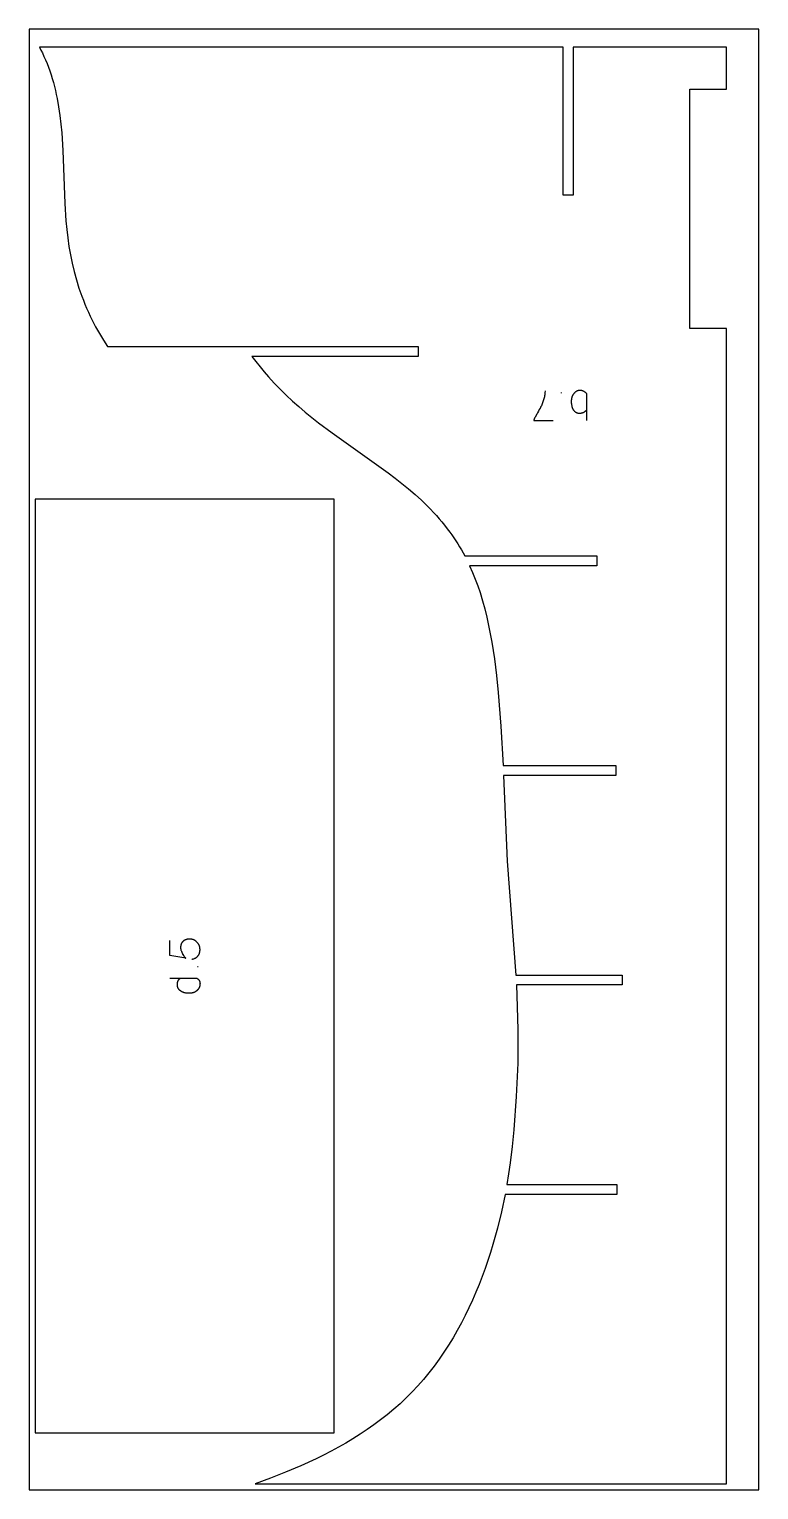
# Model space of a CAD drawing. Header units: millimetres. Extents: x 1718 to 33616, y 5029 to 7469.
# Drawn here: x 7852 to 9072, y 5029 to 7469 of the extents above; entities that cross this region are included whole.
import ezdxf

# ---------------------------------------------------------------- set-up
doc = ezdxf.new("R2010")
doc.units = ezdxf.units.MM
for name, color, linetype, true_color in [('ZZ_CORTE', 1, 'Continuous', 0xff0000), ('ZZ_GRABADO', 98, 'Continuous', 0x005600), ('ZZ_PANEL', 18, 'Continuous', 0x000000)]:
    doc.layers.add(name, color=color, linetype=linetype, true_color=true_color)

msp = doc.modelspace()

# ---------------------------------------------------------------- linework, layer by layer
at = {"layer": 'ZZ_CORTE'}
for points in [[(7868.8, 7439.2), (7871.3, 7434.4), (7873.7, 7429.5), (7876.4, 7423.7), (7879, 7417.8), (7881.5, 7411.8), (7883.8, 7405.7), (7886.1, 7399.5), (7888.2, 7393.2), (7890.2, 7386.9), (7892.1, 7380.4), (7893.9, 7373.8), (7895.5, 7367.1), (7897.1, 7360.3), (7898.5, 7353.4), (7901, 7339.4), (7903.1, 7325.1), (7904.8, 7310.7), (7906.1, 7296.1), (7908, 7266.6), (7911.4, 7178.3), (7913.2, 7149.3), (7914.5, 7134.9), (7916.2, 7120.7), (7918.2, 7106.5), (7920.7, 7092.3), (7923.5, 7078.3), (7926.9, 7064.4), (7930.7, 7050.5), (7935, 7036.8), (7939.8, 7023.2), (7942.3, 7016.4), (7945, 7009.7), (7947.8, 7003), (7950.7, 6996.4), (7953.8, 6989.9), (7957, 6983.4), (7962.8, 6972), (7969.1, 6960.9), (7975.7, 6949.9), (7982.6, 6939.2)], [(8229.5, 5039.2), (9017.5, 5039.2), (9017.5, 6969.2), (8956.5, 6969.2), (8956.5, 7369.2), (9017.5, 7369.2), (9017.5, 7439.2), (8787.5, 7439.2), (8761.3, 7439.2), (8761.3, 7192.2), (8744.8, 7192.2), (8744.8, 7439.2), (8098.8, 7439.2), (7868.8, 7439.2)], [(7982.6, 6939.2), (8212.6, 6939.2), (8502, 6939.2), (8502, 6922.7), (8224.1, 6922.7)], [(8224.1, 6922.7), (8230.8, 6913.9), (8237.7, 6905.3), (8244.7, 6896.8), (8251.9, 6888.5), (8261.5, 6878), (8271.4, 6867.7), (8281.5, 6857.8), (8291.9, 6848.1), (8302.5, 6838.7), (8313.3, 6829.6), (8324.3, 6820.6), (8335.5, 6811.9), (8358.4, 6794.8), (8452.1, 6728.1), (8463.6, 6719.4), (8474.9, 6710.5), (8486, 6701.4), (8496.9, 6692.1), (8507.5, 6682.4), (8517.8, 6672.4), (8522.8, 6667.3), (8527.8, 6662.1), (8532.6, 6656.8), (8537.3, 6651.5), (8541.9, 6646), (8546.4, 6640.5), (8550.7, 6634.8), (8555, 6629.1), (8558.4, 6624.3), (8561.8, 6619.5), (8565, 6614.6), (8568.2, 6609.6), (8571.3, 6604.6), (8574.3, 6599.5), (8577.2, 6594.4), (8580, 6589.2)], [(8580, 6589.2), (8800.7, 6589.2), (8800.7, 6572.7), (8588.2, 6572.7)], [(8588.2, 6572.7), (8593.1, 6561.7), (8597.6, 6550.6), (8601.7, 6539.4), (8605.6, 6528), (8609.7, 6514.4), (8613.4, 6500.8), (8616.8, 6487.1), (8619.9, 6473.2), (8622.7, 6459.4), (8625.2, 6445.5), (8629.6, 6417.5), (8633.2, 6389.5), (8636.1, 6361.3), (8640.5, 6305), (8644, 6239.2)], [(8644, 6239.2), (8832.7, 6239.2), (8832.7, 6222.7), (8644.7, 6222.7)], [(8650.4, 5539.2), (8834.4, 5539.2), (8834.4, 5522.7), (8647.4, 5522.7)], [(8647.4, 5522.7), (8641.2, 5493.3), (8634.7, 5466.2), (8627.1, 5439.1), (8623, 5425.6), (8618.7, 5412.2), (8614.1, 5398.9), (8609.2, 5385.6), (8604.1, 5372.4), (8598.7, 5359.3), (8593.1, 5346.2), (8587.1, 5333.3), (8580.9, 5320.5), (8574.4, 5307.9), (8567.6, 5295.4), (8560.4, 5283), (8553, 5270.9), (8545.2, 5259), (8537.2, 5247.3), (8528.8, 5235.8), (8520.1, 5224.6), (8511.1, 5213.6), (8501.7, 5203), (8492.1, 5192.7), (8482.1, 5182.6), (8471.8, 5173), (8461.3, 5163.7), (8450.5, 5154.7), (8439.4, 5146), (8428.1, 5137.7), (8416.6, 5129.7), (8404.9, 5121.9), (8393, 5114.5), (8381, 5107.3), (8368.9, 5100.4), (8356.6, 5093.8), (8344.1, 5087.3), (8331.6, 5081.2), (8306.2, 5069.4), (8280.5, 5058.5), (8255.1, 5048.5), (8229.5, 5039.2)]]:
    msp.add_lwpolyline(points, dxfattribs=at)
msp.add_lwpolyline([(7861.7, 6684.4), (7861.7, 5124.4), (8361.7, 5124.4), (8361.7, 6684.4)], close=True, dxfattribs=at)
at = {"layer": 'ZZ_CORTE', "extrusion": (-4.94744e-08, -2.23626e-09, 1)}
msp.add_lwpolyline([(8644.7, 6222.7), (8651.2, 6079.4), (8665.4, 5889.2)], dxfattribs=at)
at = {"layer": 'ZZ_CORTE'}
for points in [[(8665.4, 5889.2, 0), (8843.4, 5889.2, 0), (8843.4, 5872.7, 0), (8666.3, 5872.7, 0)], [(8666.3, 5872.7, 0), (8667.2, 5854.5, 0), (8668.8, 5798.2, 0), (8668.5, 5742, 0), (8666.2, 5686, 0), (8662.2, 5630.5, 0), (8659.4, 5602.9, 0), (8656, 5575.4, 0), (8653.4, 5557.3, 0), (8650.4, 5539.2, 0)]]:
    msp.add_polyline3d(points, dxfattribs=at)
at = {"layer": 'ZZ_GRABADO'}
for points in [[(8714.1, 6861.6), (8713.9, 6859.9), (8713.7, 6858.3), (8713.4, 6856.7), (8713.1, 6855.1), (8712.7, 6853.5), (8712.2, 6851.9), (8711.7, 6850.1), (8711.2, 6848.3), (8709.9, 6844.9), (8708.7, 6841.8), (8708.1, 6840.3), (8707.8, 6839.6), (8707.5, 6838.9), (8707.1, 6838.2), (8706.8, 6837.6), (8706.4, 6836.9), (8706, 6836.3), (8704.6, 6833.7), (8703.1, 6831), (8701.7, 6828.3), (8700.3, 6826), (8697.7, 6821.4), (8697.4, 6820.8), (8697.1, 6820.2), (8696.8, 6819.7), (8696.6, 6819.2), (8696.4, 6818.7), (8696.2, 6818.2), (8696, 6817.7), (8696, 6817.5), (8695.9, 6817.3), (8695.7, 6816.5), (8695.6, 6816.2), (8695.5, 6816), (8695.5, 6815.9), (8695.5, 6815.8), (8695.5, 6815.8), (8695.5, 6815.7), (8695.5, 6815.7), (8695.5, 6815.7), (8695.5, 6815.7), (8695.5, 6815.6), (8695.5, 6815.6), (8695.5, 6815.6), (8695.5, 6815.6), (8695.5, 6815.6), (8695.5, 6815.6), (8695.5, 6815.6), (8695.5, 6815.6), (8695.5, 6815.6), (8695.5, 6815.6), (8695.5, 6815.6), (8695.5, 6815.6), (8695.5, 6815.6), (8695.5, 6815.6), (8695.5, 6815.6), (8695.5, 6815.6), (8695.5, 6815.6), (8695.5, 6815.6), (8695.5, 6815.6), (8695.5, 6815.6), (8695.5, 6815.6), (8695.5, 6815.6), (8695.5, 6815.6), (8695.5, 6815.6), (8695.5, 6815.6), (8695.5, 6815.6), (8695.5, 6815.6), (8695.5, 6815.6), (8695.5, 6815.6), (8695.5, 6815.6), (8695.5, 6815.6), (8695.5, 6815.6), (8695.5, 6815.6), (8695.5, 6815.6), (8695.5, 6815.6), (8695.5, 6815.6), (8695.5, 6815.6), (8695.5, 6815.6), (8695.5, 6815.6), (8695.5, 6815.6), (8695.5, 6815.6), (8695.5, 6815.6), (8695.5, 6815.6), (8695.5, 6815.6), (8695.5, 6815.6), (8695.5, 6815.6)], [(8714.5, 6865), (8714.1, 6861.6)], [(8741.1, 6862.5), (8741.1, 6861.4)], [(8784.1, 6860.3), (8782.3, 6861.7), (8780.9, 6862.8), (8780.3, 6863.2), (8779.8, 6863.6), (8779.6, 6863.8), (8779.4, 6863.9), (8779.2, 6864), (8779, 6864.1), (8778.6, 6864.3), (8778.2, 6864.5), (8777.8, 6864.7), (8777.4, 6864.9), (8776.9, 6865), (8776.7, 6865.1), (8776.5, 6865.2), (8776.3, 6865.2), (8776.1, 6865.3), (8775.9, 6865.4), (8775.7, 6865.4), (8775.5, 6865.5), (8775.2, 6865.5), (8775, 6865.5), (8774.8, 6865.6), (8774.6, 6865.6), (8774.4, 6865.7), (8773.9, 6865.7), (8773.5, 6865.7), (8773, 6865.8), (8772.6, 6865.8), (8772.1, 6865.7), (8771.7, 6865.7), (8771.5, 6865.7), (8771.3, 6865.7), (8771.1, 6865.7), (8770.9, 6865.6), (8770.6, 6865.6), (8770.4, 6865.6), (8770.2, 6865.5), (8770, 6865.5), (8769.8, 6865.4), (8769.6, 6865.4), (8769.4, 6865.3), (8769.2, 6865.3), (8769, 6865.2), (8768.8, 6865.1), (8768.6, 6865.1), (8768.4, 6865), (8768.2, 6864.9), (8768, 6864.8), (8767.8, 6864.8), (8767.6, 6864.7), (8767.4, 6864.6), (8767.2, 6864.5), (8767, 6864.4), (8766.9, 6864.3), (8766.5, 6864), (8766.1, 6863.8), (8765.7, 6863.6), (8765.4, 6863.3), (8765, 6863), (8764.6, 6862.7), (8764.3, 6862.4), (8763.9, 6862.1), (8763.6, 6861.7), (8763.3, 6861.4), (8762.9, 6861), (8762.6, 6860.6), (8762.3, 6860.2), (8761.9, 6859.8), (8761.6, 6859.4), (8761.3, 6858.9), (8761, 6858.4), (8760.7, 6858), (8760.4, 6857.5), (8760.2, 6857.2), (8760.1, 6857), (8760, 6856.8), (8759.8, 6856.5), (8759.7, 6856.3), (8759.6, 6856), (8759.5, 6855.7), (8759.4, 6855.5), (8759.3, 6855.2), (8759.2, 6854.9), (8759.1, 6854.6), (8759, 6854.3), (8758.9, 6854), (8758.8, 6853.7), (8758.7, 6853.1), (8758.6, 6852.4), (8758.5, 6851.8), (8758.4, 6851.1), (8758.3, 6850.3), (8758.2, 6849.6), (8758.2, 6848.8), (8758.2, 6848), (8758.1, 6847.2), (8758.2, 6846.3), (8758.2, 6845.5), (8758.2, 6844.6), (8758.3, 6843.7), (8758.5, 6842.6), (8758.6, 6841.5), (8758.8, 6840.5), (8759.1, 6839.5), (8759.3, 6838.6), (8759.4, 6838.1), (8759.5, 6837.7), (8759.7, 6837.2), (8759.8, 6836.8), (8760, 6836.4), (8760.1, 6836), (8760.3, 6835.6), (8760.5, 6835.2), (8760.6, 6834.9), (8760.8, 6834.5), (8761, 6834.2), (8761.2, 6833.8), (8761.4, 6833.5), (8761.6, 6833.2), (8761.8, 6832.9), (8762, 6832.6), (8762.2, 6832.3), (8762.4, 6832.1), (8762.7, 6831.8), (8762.9, 6831.6), (8763, 6831.4), (8763.2, 6831.3), (8763.3, 6831.2), (8763.4, 6831.1), (8763.6, 6830.9), (8763.9, 6830.7), (8764.1, 6830.5), (8764.4, 6830.3), (8764.6, 6830.1), (8764.8, 6830), (8765.1, 6829.8), (8765.3, 6829.7), (8765.6, 6829.5), (8765.8, 6829.4), (8766.1, 6829.2), (8766.4, 6829.1), (8766.6, 6829), (8766.9, 6828.8), (8767.1, 6828.7), (8767.4, 6828.6), (8767.7, 6828.5), (8767.9, 6828.4), (8768.2, 6828.3), (8768.5, 6828.3), (8768.7, 6828.2), (8769, 6828.1), (8769.3, 6828), (8769.6, 6828), (8769.9, 6827.9), (8770.1, 6827.9), (8770.4, 6827.9), (8770.7, 6827.8), (8771, 6827.8), (8771.3, 6827.8), (8771.6, 6827.8), (8771.9, 6827.8), (8772.2, 6827.8), (8772.6, 6827.8), (8773, 6827.8), (8773.4, 6827.9), (8773.9, 6827.9), (8774.3, 6828), (8774.7, 6828), (8775.1, 6828.1), (8775.5, 6828.2), (8775.8, 6828.2), (8776.1, 6828.3), (8776.5, 6828.4), (8776.8, 6828.5), (8777.1, 6828.6), (8777.4, 6828.7), (8777.7, 6828.8), (8778, 6828.9), (8778.3, 6829.1), (8778.6, 6829.2), (8778.9, 6829.4), (8779.2, 6829.5), (8779.5, 6829.7), (8779.7, 6829.9), (8780.1, 6830.1), (8780.3, 6830.2), (8780.6, 6830.5), (8781, 6830.8), (8781.5, 6831.2), (8784.1, 6833.4)], [(8784.1, 6815.5), (8784.1, 6860.3)], [(8695.5, 6815.6), (8727.8, 6815.6)], [(8113.4, 5917.5), (8087.1, 5921.8), (8087.1, 5946.8)], [(8124.6, 5915.9), (8124.8, 5916), (8124.9, 5916), (8125.1, 5916), (8125.3, 5916.1), (8125.6, 5916.2), (8126, 5916.3), (8126.5, 5916.4), (8126.9, 5916.5), (8127.9, 5916.9), (8128.2, 5917), (8128.5, 5917.1), (8128.7, 5917.2), (8129, 5917.3), (8129.3, 5917.5), (8129.6, 5917.6), (8129.8, 5917.8), (8130.1, 5917.9), (8130.4, 5918.1), (8130.7, 5918.3), (8130.9, 5918.5), (8131.2, 5918.7), (8131.5, 5918.9), (8131.8, 5919.1), (8132.4, 5919.5), (8132.6, 5919.7), (8132.9, 5920), (8133.2, 5920.2), (8133.4, 5920.5), (8133.7, 5920.7), (8133.9, 5921), (8134.1, 5921.3), (8134.3, 5921.5), (8134.5, 5921.8), (8134.7, 5922.1), (8134.9, 5922.4), (8135.1, 5922.7), (8135.3, 5923), (8135.4, 5923.4), (8135.6, 5923.7), (8135.7, 5924), (8136, 5924.7), (8136.3, 5925.3), (8136.5, 5926), (8136.7, 5926.6), (8136.8, 5927.2), (8137, 5927.9), (8137.1, 5928.2), (8137.1, 5928.5), (8137.2, 5928.8), (8137.2, 5929), (8137.3, 5929.3), (8137.3, 5929.6), (8137.3, 5930), (8137.3, 5930.3), (8137.4, 5930.6), (8137.4, 5930.9), (8137.4, 5931.6), (8137.4, 5932.2), (8137.3, 5932.9), (8137.3, 5933.7), (8137.2, 5934.4), (8137.1, 5934.8), (8137.1, 5935.2), (8137, 5935.5), (8137, 5935.9), (8136.9, 5936.2), (8136.8, 5936.6), (8136.7, 5936.9), (8136.6, 5937.2), (8136.5, 5937.6), (8136.4, 5937.9), (8136.3, 5938.2), (8136.2, 5938.5), (8136.1, 5938.8), (8135.9, 5939.1), (8135.8, 5939.3), (8135.6, 5939.6), (8135.5, 5939.9), (8135.3, 5940.2), (8135.1, 5940.4), (8135, 5940.7), (8134.8, 5941), (8134.6, 5941.3), (8134.4, 5941.5), (8134.2, 5941.8), (8133.8, 5942.3), (8133.3, 5942.9), (8132.8, 5943.4), (8132.3, 5944), (8131.7, 5944.5), (8131.2, 5945), (8130.7, 5945.4), (8130.2, 5945.9), (8129.7, 5946.2), (8129.2, 5946.6), (8129, 5946.8), (8128.8, 5946.9), (8128.6, 5947.1), (8128.4, 5947.2), (8128.1, 5947.3), (8127.9, 5947.4), (8127.7, 5947.6), (8127.4, 5947.7), (8127.2, 5947.8), (8126.9, 5947.9), (8126.7, 5948), (8126.4, 5948.1), (8126.1, 5948.2), (8125.8, 5948.3), (8125.6, 5948.4), (8125.3, 5948.5), (8125, 5948.5), (8124.7, 5948.6), (8124, 5948.8), (8123.4, 5948.9), (8122.8, 5949), (8122.1, 5949.1), (8121.5, 5949.1), (8120.9, 5949.2), (8120.3, 5949.2), (8119.7, 5949.3), (8119.2, 5949.3), (8118.9, 5949.3), (8118.6, 5949.3), (8118.3, 5949.2), (8118, 5949.2), (8117.7, 5949.2), (8117.4, 5949.1), (8117.1, 5949.1), (8116.8, 5949), (8116.5, 5949), (8116.2, 5948.9), (8115.9, 5948.9), (8115.6, 5948.8), (8115.3, 5948.7), (8115, 5948.6), (8114.3, 5948.4), (8113.7, 5948.2), (8113.4, 5948), (8113, 5947.9), (8112.7, 5947.8), (8112.4, 5947.6), (8112.2, 5947.5), (8111.9, 5947.4), (8111.6, 5947.2), (8111.3, 5947.1), (8111, 5946.9), (8110.8, 5946.7), (8110.5, 5946.6), (8110.2, 5946.4), (8110, 5946.2), (8109.7, 5946), (8109.5, 5945.9), (8109.2, 5945.7), (8109, 5945.5), (8108.8, 5945.3), (8108.6, 5945.1), (8108.4, 5944.9), (8108.2, 5944.7), (8108, 5944.5), (8107.8, 5944.3), (8107.6, 5944), (8107.5, 5943.8), (8107.3, 5943.6), (8107.2, 5943.4), (8107, 5943.1), (8106.9, 5942.9), (8106.8, 5942.7), (8106.6, 5942.4), (8106.5, 5942.2), (8106.3, 5941.7), (8106.1, 5941.1), (8105.9, 5940.6), (8105.7, 5940), (8105.5, 5939.4), (8105.4, 5938.8), (8105.2, 5938.2), (8105.1, 5937.5), (8105, 5937.2), (8104.9, 5936.9), (8104.9, 5936.6), (8104.9, 5936.3), (8104.8, 5936), (8104.8, 5935.7), (8104.8, 5935.5), (8104.8, 5935.2), (8104.8, 5934.9), (8104.8, 5934.7), (8104.8, 5934.4), (8104.8, 5934.2), (8104.8, 5933.9), (8104.9, 5933.7), (8104.9, 5933.3), (8105, 5932.8), (8105.1, 5932.4), (8105.2, 5932), (8105.3, 5931.5), (8105.4, 5931.1), (8105.5, 5930.7), (8105.6, 5930.3), (8106.2, 5928.8), (8106.8, 5927.2), (8106.9, 5926.8), (8107.1, 5926.5), (8107.3, 5926.1), (8107.5, 5925.7), (8107.7, 5925.3), (8107.9, 5924.9), (8108.1, 5924.6), (8108.3, 5924.2), (8110.3, 5921.1), (8110.8, 5920.4), (8111.3, 5919.7), (8111.6, 5919.4), (8111.8, 5919.1), (8112.1, 5918.8), (8112.3, 5918.5), (8112.8, 5918.1), (8112.9, 5917.9), (8113.1, 5917.7), (8113.1, 5917.7), (8113.2, 5917.6), (8113.3, 5917.6), (8113.3, 5917.6), (8113.3, 5917.5), (8113.3, 5917.5), (8113.3, 5917.5), (8113.4, 5917.5), (8113.4, 5917.5), (8113.4, 5917.5), (8113.4, 5917.5), (8113.4, 5917.5), (8113.4, 5917.5), (8113.4, 5917.5), (8113.4, 5917.5), (8113.4, 5917.5), (8113.4, 5917.5), (8113.4, 5917.5), (8113.4, 5917.5), (8113.4, 5917.5), (8113.4, 5917.5), (8113.4, 5917.5), (8113.4, 5917.5), (8113.4, 5917.5), (8113.4, 5917.5), (8113.4, 5917.5), (8113.4, 5917.5), (8113.4, 5917.5), (8113.4, 5917.5), (8113.4, 5917.5), (8113.4, 5917.5)], [(8123.5, 5915.8), (8124.6, 5915.9)], [(8087, 5884.1), (8131.8, 5884.1)], [(8131.8, 5884.1), (8132.1, 5883.9), (8132.5, 5883.6), (8132.8, 5883.4), (8133.1, 5883.2), (8133.4, 5883), (8133.7, 5882.8), (8134, 5882.5), (8134.2, 5882.3), (8134.5, 5882), (8134.7, 5881.8), (8135, 5881.5), (8135.2, 5881.2), (8135.3, 5881.1), (8135.4, 5881), (8135.5, 5880.8), (8135.6, 5880.7), (8135.7, 5880.5), (8135.8, 5880.4), (8135.9, 5880.3), (8136, 5880.1), (8136.1, 5880), (8136.1, 5879.8), (8136.2, 5879.7), (8136.3, 5879.5), (8136.4, 5879.4), (8136.4, 5879.2), (8136.5, 5879.1), (8136.6, 5878.9), (8136.6, 5878.7), (8136.7, 5878.6), (8136.8, 5878.4), (8136.8, 5878.3), (8136.9, 5878.1), (8136.9, 5877.9), (8137, 5877.6), (8137.1, 5877.2), (8137.2, 5876.9), (8137.2, 5876.5), (8137.3, 5876.2), (8137.3, 5875.8), (8137.3, 5875.4), (8137.4, 5875.1), (8137.4, 5874.7), (8137.4, 5874.2), (8137.3, 5873.8), (8137.3, 5873.3), (8137.3, 5872.9), (8137.2, 5872.5), (8137.2, 5872), (8137.1, 5871.6), (8137, 5871.2), (8136.9, 5870.8), (8136.8, 5870.4), (8136.7, 5870), (8136.6, 5869.6), (8136.5, 5869.2), (8136.3, 5868.8), (8136.2, 5868.4), (8136, 5868), (8135.8, 5867.7), (8135.6, 5867.3), (8135.4, 5866.9), (8135.2, 5866.6), (8135, 5866.2), (8134.8, 5865.9), (8134.5, 5865.6), (8134.3, 5865.2), (8134, 5864.9), (8133.7, 5864.6), (8133.4, 5864.3), (8133.1, 5864), (8132.8, 5863.7), (8132.5, 5863.4), (8132.2, 5863.1), (8131.8, 5862.8), (8131.5, 5862.5), (8131.2, 5862.3), (8130.9, 5862), (8130.5, 5861.8), (8130.2, 5861.6), (8129.8, 5861.4), (8129.5, 5861.1), (8129.1, 5860.9), (8128.8, 5860.7), (8128.4, 5860.6), (8128, 5860.4), (8127.6, 5860.2), (8127.3, 5860.1), (8126.9, 5859.9), (8126.5, 5859.8), (8126.1, 5859.6), (8125.7, 5859.5), (8125.3, 5859.4), (8124.9, 5859.3), (8124.5, 5859.2), (8124.1, 5859.1), (8123.6, 5859), (8123.2, 5858.9), (8122.8, 5858.8), (8122.3, 5858.8), (8121.9, 5858.7), (8121.4, 5858.7), (8121, 5858.6), (8120.5, 5858.6), (8120.1, 5858.6), (8119.6, 5858.6), (8119.1, 5858.6), (8118.1, 5858.6), (8117.2, 5858.6), (8116.2, 5858.7), (8115.3, 5858.8), (8114.4, 5858.9), (8113.5, 5859), (8112.6, 5859.2), (8112.2, 5859.3), (8111.7, 5859.4), (8111.3, 5859.5), (8110.9, 5859.6), (8110.5, 5859.8), (8110.1, 5859.9), (8109.7, 5860), (8109.3, 5860.2), (8109, 5860.3), (8108.6, 5860.5), (8108.2, 5860.6), (8107.8, 5860.8), (8107.5, 5861), (8107.1, 5861.2), (8106.8, 5861.3), (8106.4, 5861.5), (8106.1, 5861.7), (8105.8, 5862), (8105.4, 5862.2), (8105, 5862.5), (8104.6, 5862.7), (8104.3, 5863), (8103.9, 5863.3), (8103.6, 5863.6), (8103.3, 5863.9), (8103, 5864.2), (8102.7, 5864.5), (8102.4, 5864.8), (8102.2, 5865.1), (8101.9, 5865.5), (8101.7, 5865.8), (8101.4, 5866.2), (8101.2, 5866.5), (8101, 5866.9), (8100.8, 5867.2), (8100.7, 5867.6), (8100.5, 5868), (8100.3, 5868.4), (8100.2, 5868.8), (8100.1, 5869.2), (8099.9, 5869.6), (8099.8, 5870), (8099.7, 5870.5), (8099.7, 5870.9), (8099.6, 5871.4), (8099.5, 5871.8), (8099.5, 5872.3), (8099.5, 5872.7), (8099.5, 5873.2), (8099.4, 5873.7), (8099.5, 5874.1), (8099.5, 5874.5), (8099.5, 5874.8), (8099.5, 5875.2), (8099.6, 5875.6), (8099.6, 5876), (8099.7, 5876.3), (8099.8, 5876.7), (8099.8, 5877), (8099.9, 5877.4), (8100, 5877.7), (8100.2, 5878.1), (8100.3, 5878.4), (8100.4, 5878.7), (8100.6, 5879.1), (8100.7, 5879.4), (8100.9, 5879.7), (8101, 5880), (8101.2, 5880.3), (8101.4, 5880.7), (8101.6, 5881), (8101.8, 5881.3), (8102, 5881.6), (8102.3, 5881.9), (8102.5, 5882.1), (8102.8, 5882.4), (8103, 5882.7), (8103.3, 5883), (8103.6, 5883.3), (8103.9, 5883.5), (8104.2, 5883.8), (8104.5, 5884.1)], [(8134, 5903), (8132.9, 5903)]]:
    msp.add_lwpolyline(points, dxfattribs=at)
at = {"layer": 'ZZ_PANEL'}
msp.add_lwpolyline([(7851.7, 5029.2), (9071.7, 5029.2), (9071.7, 7469.2), (7851.7, 7469.2)], close=True, dxfattribs=at)

doc.saveas('drawing.dxf')
